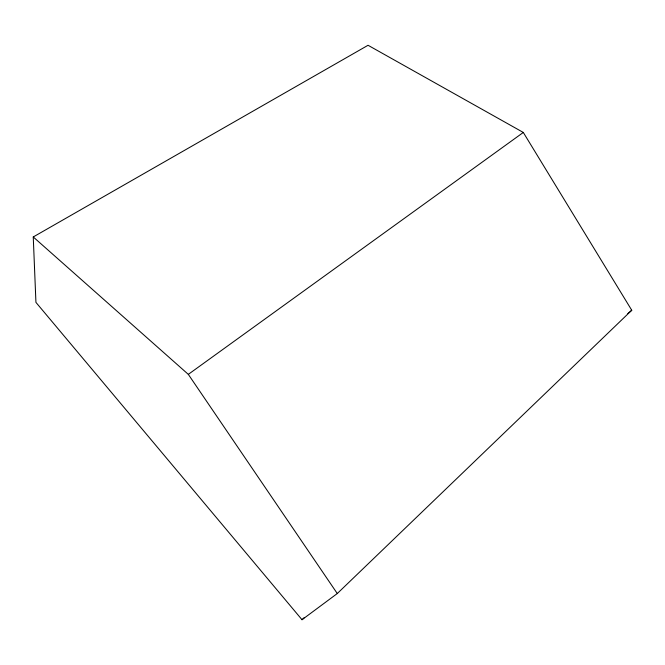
<?xml version="1.0" encoding="UTF-8"?>
<svg xmlns="http://www.w3.org/2000/svg" width="665" height="665" viewBox="0 0 665 665"><rect width="100%" height="100%" fill="white"/><g stroke="black" fill="none" stroke-linecap="round" stroke-linejoin="round"><path stroke-width="1" d="M337.28 593.537L631.75 310.247L523.305 132.451L368.053 45.278L33.25 236.956L35.935 302.375L302.018 619.722L337.28 593.537L188.32 374.37L33.25 236.956M302.018 619.722L304.262 617.577M627.818 313.606L631.75 310.247M188.32 374.37L523.305 132.451"/></g></svg>
